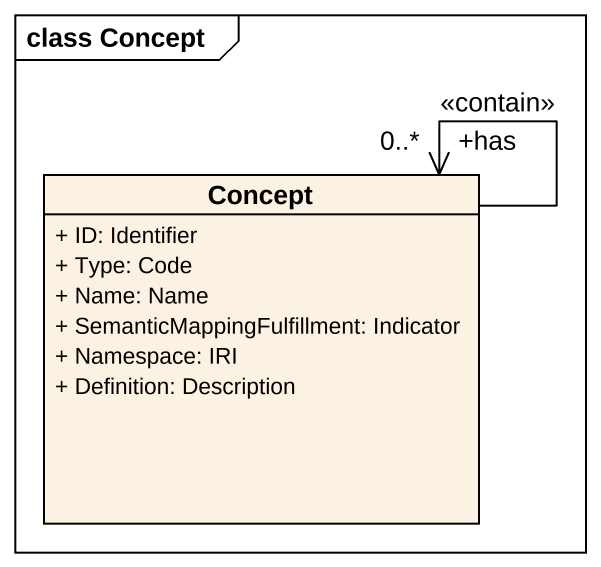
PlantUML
@startuml
mainframe class Concept
hide circle
hide empty members
skinparam classAttributeIconSize 0
class Concept {
  + ID: Identifier
  + Type: Code
  + Name: Name
  + SemanticMappingFulfillment: Indicator
  + Namespace: IRI
  + Definition: Description
}
Concept --> "+has\n0..*" Concept : <<contain>>
@enduml
